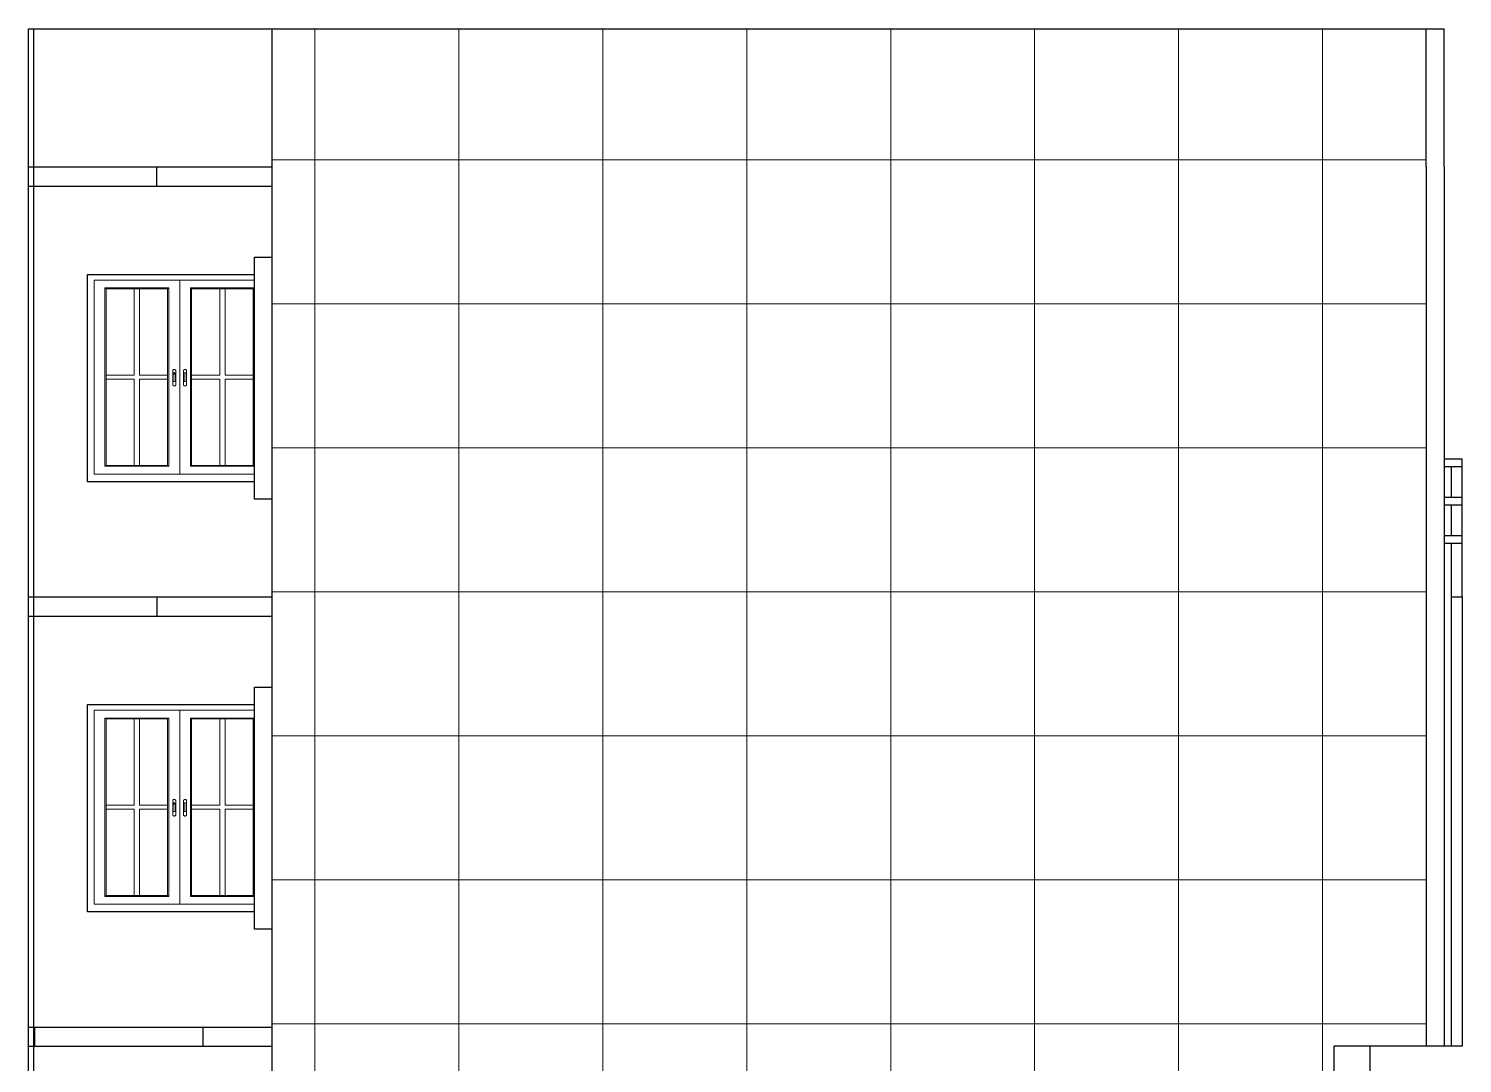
# Model space of a CAD drawing. Header units: inches. Extents: x -9985691 to 3643, y -3270716 to 4788.
# Drawn here: x -4967362 to -4966988.6, y -3265622.8 to -3265353.3 of the extents above; entities that cross this region are included whole.
import ezdxf

# ---------------------------------------------------------------- set-up
doc = ezdxf.new("R2010")
doc.units = ezdxf.units.IN
doc.header["$LTSCALE"] = 2
doc.header["$MEASUREMENT"] = 0
doc.linetypes.add('ACAD_ISO02W100', pattern=[15, 12, -3])
doc.layers.get('0').update_dxf_attribs({"linetype": 'CONTINUOUS'})
doc.layers.add('HATCH', color=60, linetype='ACAD_ISO02W100', lineweight=13)
doc.layers.add('window', color=4, linetype='CONTINUOUS', lineweight=13)

msp = doc.modelspace()

# ---------------------------------------------------------------- hatches: boundary and pattern name
at = {"layer": 'HATCH', "transparency": 33554661}
h = msp.add_hatch(dxfattribs=at)
h.set_pattern_fill('ANSI37', color=256, scale=300, angle=45)
h.paths.add_polyline_path([(-4966998.02, -3265506.34), (-4966998.02, -3265389.34), (-4966998.02, -3265353.34), (-4967298.67, -3265353.34), (-4967298.67, -3265389.34), (-4967298.67, -3265725.34), (-4967022.03, -3265725.34), (-4967022.03, -3265618.34), (-4966998.02, -3265618.34)])

# ---------------------------------------------------------------- linework, layer by layer
at = {"ltscale": 0.5}
for p, q in [((-4967362.03, -3265353.34), (-4966993.29, -3265353.34)), ((-4967362.03, -3265389.34), (-4967362.03, -3265353.34)), ((-4967360.69, -3265725.34), (-4967360.69, -3265353.34)), ((-4967298.67, -3265353.34), (-4967298.67, -3265389.34)), ((-4966998.02, -3265389.34), (-4966998.02, -3265353.34)), ((-4966993.29, -3265389.34), (-4966993.29, -3265353.34)), ((-4967362.03, -3265389.34), (-4967298.67, -3265389.34)), ((-4967362.03, -3265725.34), (-4967362.03, -3265389.34)), ((-4967328.67, -3265394.34), (-4967328.67, -3265389.34)), ((-4967298.67, -3265389.34), (-4967298.67, -3265725.34)), ((-4966998.02, -3265389.34), (-4966998.02, -3265506.34)), ((-4966993.29, -3265389.34), (-4966993.29, -3265506.34)), ((-4967362.03, -3265394.34), (-4967298.67, -3265394.34)), ((-4967346.69, -3265417.34), (-4967303.17, -3265417.34)), ((-4967346.69, -3265471.34), (-4967346.69, -3265417.34)), ((-4966993.29, -3265465.34), (-4966988.56, -3265465.34)), ((-4966988.56, -3265501.34), (-4966988.56, -3265465.34)), ((-4966993.29, -3265467.34), (-4966988.56, -3265467.34)), ((-4966991.5, -3265467.34), (-4966991.5, -3265475.34)), ((-4967303.17, -3265471.34), (-4967346.69, -3265471.34)), ((-4966993.29, -3265475.34), (-4966988.56, -3265475.34)), ((-4966993.29, -3265477.34), (-4966988.56, -3265477.34)), ((-4966991.5, -3265477.34), (-4966991.5, -3265485.34)), ((-4966993.29, -3265485.34), (-4966988.56, -3265485.34)), ((-4966993.29, -3265487.34), (-4966988.56, -3265487.34)), ((-4966991.5, -3265487.34), (-4966991.5, -3265618.34)), ((-4967362.03, -3265501.34), (-4967298.67, -3265501.34)), ((-4967328.67, -3265501.34), (-4967328.67, -3265506.34)), ((-4967362.03, -3265506.34), (-4967298.67, -3265506.34)), ((-4966998.02, -3265506.34), (-4966998.02, -3265618.34)), ((-4966993.29, -3265506.34), (-4966993.29, -3265618.34)), ((-4967346.69, -3265529.34), (-4967303.17, -3265529.34)), ((-4967346.69, -3265583.34), (-4967346.69, -3265529.34)), ((-4967303.17, -3265583.34), (-4967346.69, -3265583.34)), ((-4967362.03, -3265613.34), (-4967298.67, -3265613.34)), ((-4967360.69, -3265613.34), (-4967360.69, -3265618.34)), ((-4967360.46, -3265618.34), (-4967360.46, -3265613.34)), ((-4967316.67, -3265613.34), (-4967316.67, -3265618.34)), ((-4967362.03, -3265618.34), (-4967298.67, -3265618.34)), ((-4967022.03, -3265618.34), (-4967022.03, -3265725.34)), ((-4967012.57, -3265725.34), (-4967012.57, -3265618.34))]:
    msp.add_line(p, q, dxfattribs=at)
for points in [[(-4967303.17, -3265412.84), (-4967298.67, -3265412.84), (-4967298.67, -3265475.84), (-4967303.17, -3265475.84)], [(-4967303.17, -3265524.84), (-4967298.67, -3265524.84), (-4967298.67, -3265587.84), (-4967303.17, -3265587.84)]]:
    msp.add_lwpolyline(points, close=True, dxfattribs=at)
msp.add_lwpolyline([(-4966991.5, -3265501.34), (-4966988.56, -3265501.34), (-4966988.56, -3265618.34), (-4967022.03, -3265618.34)], dxfattribs=at)
at = {"layer": 'window'}
for p, q in [((-4967346.69, -3265471.34), (-4967346.69, -3265417.34)), ((-4967346.69, -3265417.34), (-4967303.17, -3265417.34)), ((-4967344.98, -3265469.34), (-4967344.98, -3265418.84)), ((-4967344.98, -3265418.84), (-4967303.17, -3265418.84)), ((-4967322.69, -3265418.84), (-4967322.69, -3265469.34)), ((-4967325.48, -3265420.86), (-4967342.2, -3265420.86)), ((-4967342.2, -3265420.86), (-4967342.2, -3265467.31)), ((-4967341.85, -3265421.11), (-4967342.2, -3265420.86)), ((-4967341.85, -3265421.11), (-4967341.85, -3265467.06)), ((-4967341.85, -3265421.11), (-4967325.82, -3265421.11)), ((-4967334.53, -3265421.11), (-4967334.53, -3265443.58)), ((-4967333.14, -3265421.11), (-4967333.14, -3265443.58)), ((-4967325.82, -3265421.11), (-4967325.48, -3265420.86)), ((-4967325.82, -3265467.06), (-4967325.82, -3265421.11)), ((-4967325.48, -3265467.31), (-4967325.48, -3265420.86)), ((-4967319.91, -3265467.31), (-4967319.91, -3265420.86)), ((-4967319.91, -3265420.86), (-4967303.19, -3265420.86)), ((-4967319.57, -3265421.11), (-4967319.91, -3265420.86)), ((-4967319.57, -3265467.06), (-4967319.57, -3265421.11)), ((-4967303.54, -3265421.11), (-4967319.57, -3265421.11)), ((-4967312.25, -3265421.11), (-4967312.25, -3265443.58)), ((-4967310.86, -3265421.11), (-4967310.86, -3265443.58)), ((-4967303.54, -3265421.11), (-4967303.19, -3265420.86)), ((-4967303.54, -3265421.11), (-4967303.54, -3265467.06)), ((-4967303.19, -3265420.86), (-4967303.19, -3265467.31)), ((-4967324.48, -3265442.29), (-4967324.49, -3265442.33)), ((-4967324.49, -3265442.33), (-4967324.49, -3265446.14)), ((-4967324.47, -3265442.25), (-4967324.48, -3265442.29)), ((-4967324.45, -3265442.21), (-4967324.47, -3265442.25)), ((-4967324.41, -3265442.18), (-4967324.45, -3265442.21)), ((-4967324.38, -3265442.15), (-4967324.41, -3265442.18)), ((-4967324.33, -3265442.12), (-4967324.38, -3265442.15)), ((-4967324.36, -3265443.11), (-4967324.35, -3265443.08)), ((-4967324.35, -3265443.08), (-4967324.33, -3265443.06)), ((-4967324.28, -3265442.1), (-4967324.33, -3265442.12)), ((-4967324.33, -3265443.06), (-4967324.31, -3265443.04)), ((-4967324.31, -3265443.04), (-4967324.29, -3265443.02)), ((-4967324.29, -3265443.02), (-4967324.26, -3265443)), ((-4967324.22, -3265442.09), (-4967324.28, -3265442.1)), ((-4967324.26, -3265443), (-4967324.22, -3265442.98)), ((-4967324.16, -3265442.08), (-4967324.22, -3265442.09)), ((-4967324.22, -3265442.98), (-4967324.18, -3265442.97)), ((-4967324.18, -3265442.97), (-4967324.14, -3265442.97)), ((-4967324.1, -3265442.08), (-4967324.16, -3265442.08)), ((-4967324.14, -3265442.97), (-4967324.1, -3265442.97)), ((-4967324.04, -3265442.08), (-4967324.1, -3265442.08)), ((-4967324.1, -3265442.97), (-4967324.06, -3265442.97)), ((-4967324.06, -3265442.97), (-4967324.03, -3265442.97)), ((-4967323.99, -3265442.09), (-4967324.04, -3265442.08)), ((-4967324.03, -3265442.97), (-4967323.99, -3265442.98)), ((-4967323.93, -3265442.1), (-4967323.99, -3265442.09)), ((-4967323.99, -3265442.98), (-4967323.95, -3265443)), ((-4967323.95, -3265443), (-4967323.92, -3265443.02)), ((-4967323.88, -3265442.12), (-4967323.93, -3265442.1)), ((-4967323.92, -3265443.02), (-4967323.9, -3265443.04)), ((-4967323.9, -3265443.04), (-4967323.88, -3265443.06)), ((-4967323.83, -3265442.15), (-4967323.88, -3265442.12)), ((-4967323.88, -3265443.06), (-4967323.86, -3265443.08)), ((-4967323.86, -3265443.08), (-4967323.85, -3265443.11)), ((-4967323.8, -3265442.18), (-4967323.83, -3265442.15)), ((-4967323.76, -3265442.21), (-4967323.8, -3265442.18)), ((-4967323.74, -3265442.25), (-4967323.76, -3265442.21)), ((-4967323.73, -3265442.29), (-4967323.74, -3265442.25)), ((-4967323.72, -3265442.33), (-4967323.74, -3265442.25)), ((-4967323.72, -3265442.33), (-4967323.73, -3265442.29)), ((-4967323.72, -3265446.14), (-4967323.72, -3265442.33)), ((-4967321.67, -3265442.33), (-4967321.65, -3265442.25)), ((-4967321.67, -3265442.33), (-4967321.66, -3265442.29)), ((-4967321.67, -3265446.14), (-4967321.67, -3265442.33)), ((-4967321.66, -3265442.29), (-4967321.65, -3265442.25)), ((-4967321.65, -3265442.25), (-4967321.63, -3265442.21)), ((-4967321.63, -3265442.21), (-4967321.59, -3265442.18)), ((-4967321.56, -3265442.15), (-4967321.59, -3265442.18)), ((-4967321.51, -3265442.12), (-4967321.56, -3265442.15)), ((-4967321.53, -3265443.08), (-4967321.54, -3265443.11)), ((-4967321.51, -3265443.06), (-4967321.53, -3265443.08)), ((-4967321.51, -3265442.12), (-4967321.46, -3265442.1)), ((-4967321.49, -3265443.04), (-4967321.51, -3265443.06)), ((-4967321.47, -3265443.02), (-4967321.49, -3265443.04)), ((-4967321.44, -3265443), (-4967321.47, -3265443.02)), ((-4967321.4, -3265442.09), (-4967321.46, -3265442.1)), ((-4967321.4, -3265442.98), (-4967321.44, -3265443)), ((-4967321.34, -3265442.08), (-4967321.4, -3265442.09)), ((-4967321.36, -3265442.97), (-4967321.4, -3265442.98)), ((-4967321.33, -3265442.97), (-4967321.36, -3265442.97)), ((-4967321.29, -3265442.08), (-4967321.34, -3265442.08)), ((-4967321.29, -3265442.97), (-4967321.33, -3265442.97)), ((-4967321.23, -3265442.08), (-4967321.29, -3265442.08)), ((-4967321.24, -3265442.97), (-4967321.29, -3265442.97)), ((-4967321.21, -3265442.97), (-4967321.24, -3265442.97)), ((-4967321.23, -3265442.08), (-4967321.17, -3265442.09)), ((-4967321.17, -3265442.98), (-4967321.21, -3265442.97)), ((-4967321.17, -3265442.09), (-4967321.11, -3265442.1)), ((-4967321.13, -3265443), (-4967321.17, -3265442.98)), ((-4967321.1, -3265443.02), (-4967321.13, -3265443)), ((-4967321.11, -3265442.1), (-4967321.06, -3265442.12)), ((-4967321.08, -3265443.04), (-4967321.1, -3265443.02)), ((-4967321.06, -3265443.06), (-4967321.08, -3265443.04)), ((-4967321.06, -3265442.12), (-4967321.01, -3265442.15)), ((-4967321.04, -3265443.08), (-4967321.06, -3265443.06)), ((-4967321.03, -3265443.11), (-4967321.04, -3265443.08)), ((-4967321.01, -3265442.15), (-4967320.98, -3265442.18)), ((-4967320.94, -3265442.21), (-4967320.98, -3265442.18)), ((-4967320.92, -3265442.25), (-4967320.94, -3265442.21)), ((-4967320.91, -3265442.29), (-4967320.92, -3265442.25)), ((-4967320.91, -3265442.29), (-4967320.9, -3265442.33)), ((-4967320.9, -3265442.33), (-4967320.9, -3265446.14)), ((-4967334.53, -3265443.58), (-4967341.85, -3265443.58)), ((-4967334.53, -3265444.59), (-4967341.85, -3265444.59)), ((-4967334.53, -3265444.59), (-4967334.53, -3265467.06)), ((-4967325.82, -3265443.58), (-4967333.14, -3265443.58)), ((-4967333.14, -3265444.59), (-4967333.14, -3265467.06)), ((-4967325.82, -3265444.59), (-4967333.14, -3265444.59)), ((-4967324.48, -3265446.18), (-4967324.49, -3265446.14)), ((-4967324.49, -3265446.14), (-4967324.47, -3265446.22)), ((-4967324.48, -3265446.18), (-4967324.47, -3265446.22)), ((-4967324.47, -3265446.22), (-4967324.45, -3265446.25)), ((-4967324.45, -3265446.25), (-4967324.41, -3265446.29)), ((-4967324.41, -3265446.29), (-4967324.38, -3265446.32)), ((-4967324.38, -3265446.32), (-4967324.33, -3265446.34)), ((-4967324.36, -3265443.13), (-4967324.36, -3265443.11)), ((-4967324.36, -3265443.41), (-4967324.36, -3265443.13)), ((-4967324.36, -3265443.39), (-4967324.35, -3265443.36)), ((-4967324.36, -3265443.41), (-4967324.36, -3265443.39)), ((-4967324.36, -3265445.05), (-4967324.36, -3265443.41)), ((-4967324.36, -3265445.05), (-4967324.36, -3265445.08)), ((-4967324.36, -3265445.08), (-4967324.35, -3265445.11)), ((-4967324.35, -3265443.36), (-4967324.33, -3265443.34)), ((-4967324.35, -3265445.11), (-4967324.33, -3265445.13)), ((-4967324.33, -3265443.34), (-4967324.31, -3265443.31)), ((-4967324.33, -3265445.13), (-4967324.31, -3265445.15)), ((-4967324.33, -3265446.34), (-4967324.28, -3265446.36)), ((-4967324.31, -3265443.31), (-4967324.29, -3265443.29)), ((-4967324.31, -3265445.15), (-4967324.29, -3265445.17)), ((-4967324.29, -3265443.29), (-4967324.26, -3265443.28)), ((-4967324.29, -3265445.17), (-4967324.26, -3265445.19)), ((-4967324.28, -3265446.36), (-4967324.22, -3265446.38)), ((-4967324.26, -3265443.28), (-4967324.22, -3265443.26)), ((-4967324.26, -3265445.19), (-4967324.22, -3265445.2)), ((-4967324.22, -3265443.26), (-4967324.18, -3265443.25)), ((-4967324.22, -3265445.2), (-4967324.18, -3265445.21)), ((-4967324.22, -3265446.38), (-4967324.16, -3265446.39)), ((-4967324.18, -3265443.25), (-4967324.14, -3265443.25)), ((-4967324.18, -3265445.21), (-4967324.14, -3265445.22)), ((-4967324.16, -3265446.39), (-4967324.1, -3265446.39)), ((-4967324.14, -3265443.25), (-4967324.1, -3265443.25)), ((-4967324.14, -3265445.22), (-4967324.1, -3265445.22)), ((-4967324.1, -3265443.25), (-4967324.06, -3265443.25)), ((-4967324.1, -3265445.22), (-4967324.06, -3265445.22)), ((-4967324.1, -3265446.39), (-4967324.04, -3265446.39)), ((-4967324.06, -3265443.25), (-4967324.03, -3265443.25)), ((-4967324.06, -3265445.22), (-4967324.03, -3265445.21)), ((-4967324.04, -3265446.39), (-4967323.99, -3265446.38)), ((-4967324.03, -3265443.25), (-4967323.99, -3265443.26)), ((-4967324.03, -3265445.21), (-4967323.99, -3265445.2)), ((-4967323.99, -3265443.26), (-4967323.95, -3265443.28)), ((-4967323.99, -3265445.2), (-4967323.95, -3265445.19)), ((-4967323.99, -3265446.38), (-4967323.93, -3265446.36)), ((-4967323.95, -3265443.28), (-4967323.92, -3265443.29)), ((-4967323.95, -3265445.19), (-4967323.92, -3265445.17)), ((-4967323.93, -3265446.36), (-4967323.88, -3265446.34)), ((-4967323.92, -3265443.29), (-4967323.9, -3265443.31)), ((-4967323.92, -3265445.17), (-4967323.9, -3265445.15)), ((-4967323.9, -3265443.31), (-4967323.88, -3265443.34)), ((-4967323.9, -3265445.15), (-4967323.88, -3265445.13)), ((-4967323.88, -3265443.34), (-4967323.86, -3265443.36)), ((-4967323.88, -3265445.13), (-4967323.86, -3265445.11)), ((-4967323.88, -3265446.34), (-4967323.83, -3265446.32)), ((-4967323.86, -3265443.36), (-4967323.85, -3265443.39)), ((-4967323.86, -3265445.11), (-4967323.85, -3265445.08)), ((-4967323.85, -3265443.11), (-4967323.85, -3265443.13)), ((-4967323.85, -3265445.05), (-4967323.85, -3265443.13)), ((-4967323.85, -3265443.39), (-4967323.85, -3265443.41)), ((-4967323.85, -3265445.08), (-4967323.85, -3265445.05)), ((-4967323.83, -3265446.32), (-4967323.8, -3265446.29)), ((-4967323.8, -3265446.29), (-4967323.76, -3265446.25)), ((-4967323.76, -3265446.25), (-4967323.74, -3265446.22)), ((-4967323.74, -3265446.22), (-4967323.73, -3265446.18)), ((-4967323.73, -3265446.18), (-4967323.72, -3265446.14)), ((-4967321.66, -3265446.18), (-4967321.67, -3265446.14)), ((-4967321.65, -3265446.22), (-4967321.66, -3265446.18)), ((-4967321.65, -3265446.22), (-4967321.63, -3265446.25)), ((-4967321.63, -3265446.25), (-4967321.59, -3265446.29)), ((-4967321.59, -3265446.29), (-4967321.56, -3265446.32)), ((-4967321.51, -3265446.34), (-4967321.56, -3265446.32)), ((-4967321.54, -3265443.11), (-4967321.54, -3265443.13)), ((-4967321.54, -3265443.13), (-4967321.54, -3265445.05)), ((-4967321.54, -3265445.08), (-4967321.54, -3265445.05)), ((-4967321.53, -3265445.11), (-4967321.54, -3265445.08)), ((-4967321.51, -3265445.13), (-4967321.53, -3265445.11)), ((-4967321.49, -3265445.15), (-4967321.51, -3265445.13)), ((-4967321.46, -3265446.36), (-4967321.51, -3265446.34)), ((-4967321.47, -3265445.17), (-4967321.49, -3265445.15)), ((-4967321.44, -3265445.19), (-4967321.47, -3265445.17)), ((-4967321.46, -3265446.36), (-4967321.4, -3265446.38)), ((-4967321.4, -3265445.2), (-4967321.44, -3265445.19)), ((-4967321.36, -3265445.21), (-4967321.4, -3265445.2)), ((-4967321.34, -3265446.39), (-4967321.4, -3265446.38)), ((-4967321.33, -3265445.22), (-4967321.36, -3265445.21)), ((-4967321.29, -3265446.39), (-4967321.34, -3265446.39)), ((-4967321.29, -3265445.22), (-4967321.33, -3265445.22)), ((-4967321.24, -3265445.22), (-4967321.29, -3265445.22)), ((-4967321.29, -3265446.39), (-4967321.23, -3265446.39)), ((-4967321.21, -3265445.21), (-4967321.24, -3265445.22)), ((-4967321.23, -3265446.39), (-4967321.17, -3265446.38)), ((-4967321.17, -3265445.2), (-4967321.21, -3265445.21)), ((-4967321.13, -3265445.19), (-4967321.17, -3265445.2)), ((-4967321.11, -3265446.36), (-4967321.17, -3265446.38)), ((-4967321.1, -3265445.17), (-4967321.13, -3265445.19)), ((-4967321.06, -3265446.34), (-4967321.11, -3265446.36)), ((-4967321.08, -3265445.15), (-4967321.1, -3265445.17)), ((-4967321.06, -3265445.13), (-4967321.08, -3265445.15)), ((-4967321.04, -3265445.11), (-4967321.06, -3265445.13)), ((-4967321.06, -3265446.34), (-4967321.01, -3265446.32)), ((-4967321.03, -3265445.08), (-4967321.04, -3265445.11)), ((-4967321.03, -3265443.13), (-4967321.03, -3265443.11)), ((-4967321.03, -3265445.05), (-4967321.03, -3265443.13)), ((-4967321.03, -3265445.05), (-4967321.03, -3265445.08)), ((-4967321.01, -3265446.32), (-4967320.98, -3265446.29)), ((-4967320.98, -3265446.29), (-4967320.94, -3265446.25)), ((-4967320.92, -3265446.22), (-4967320.94, -3265446.25)), ((-4967320.9, -3265446.14), (-4967320.92, -3265446.22)), ((-4967320.91, -3265446.18), (-4967320.92, -3265446.22)), ((-4967320.91, -3265446.18), (-4967320.9, -3265446.14)), ((-4967319.57, -3265443.58), (-4967312.25, -3265443.58)), ((-4967319.57, -3265444.59), (-4967312.25, -3265444.59)), ((-4967312.25, -3265444.59), (-4967312.25, -3265467.06)), ((-4967310.86, -3265443.58), (-4967303.54, -3265443.58)), ((-4967310.86, -3265444.59), (-4967303.54, -3265444.59)), ((-4967310.86, -3265444.59), (-4967310.86, -3265467.06)), ((-4967341.85, -3265467.06), (-4967342.2, -3265467.31)), ((-4967342.2, -3265467.31), (-4967325.48, -3265467.31)), ((-4967341.85, -3265467.06), (-4967325.82, -3265467.06)), ((-4967325.48, -3265467.31), (-4967325.82, -3265467.06)), ((-4967319.91, -3265467.31), (-4967319.57, -3265467.06)), ((-4967303.19, -3265467.31), (-4967319.91, -3265467.31)), ((-4967303.54, -3265467.06), (-4967319.57, -3265467.06)), ((-4967303.19, -3265467.31), (-4967303.54, -3265467.06)), ((-4967346.69, -3265471.34), (-4967303.17, -3265471.34)), ((-4967303.17, -3265469.34), (-4967344.98, -3265469.34)), ((-4967346.69, -3265583.34), (-4967346.69, -3265529.34)), ((-4967346.69, -3265529.34), (-4967303.17, -3265529.34)), ((-4967344.98, -3265581.34), (-4967344.98, -3265530.84)), ((-4967344.98, -3265530.84), (-4967303.17, -3265530.84)), ((-4967322.69, -3265530.84), (-4967322.69, -3265581.34)), ((-4967325.48, -3265532.86), (-4967342.2, -3265532.86)), ((-4967342.2, -3265532.86), (-4967342.2, -3265579.31)), ((-4967341.85, -3265533.11), (-4967342.2, -3265532.86)), ((-4967341.85, -3265533.11), (-4967341.85, -3265579.06)), ((-4967341.85, -3265533.11), (-4967325.82, -3265533.11)), ((-4967334.53, -3265533.11), (-4967334.53, -3265555.58)), ((-4967333.14, -3265533.11), (-4967333.14, -3265555.58)), ((-4967325.82, -3265533.11), (-4967325.48, -3265532.86)), ((-4967325.82, -3265579.06), (-4967325.82, -3265533.11)), ((-4967325.48, -3265579.31), (-4967325.48, -3265532.86)), ((-4967319.91, -3265579.31), (-4967319.91, -3265532.86)), ((-4967319.91, -3265532.86), (-4967303.19, -3265532.86)), ((-4967319.57, -3265533.11), (-4967319.91, -3265532.86)), ((-4967319.57, -3265579.06), (-4967319.57, -3265533.11)), ((-4967303.54, -3265533.11), (-4967319.57, -3265533.11)), ((-4967312.25, -3265533.11), (-4967312.25, -3265555.58)), ((-4967310.86, -3265533.11), (-4967310.86, -3265555.58)), ((-4967303.54, -3265533.11), (-4967303.19, -3265532.86)), ((-4967303.54, -3265533.11), (-4967303.54, -3265579.06)), ((-4967303.19, -3265532.86), (-4967303.19, -3265579.31)), ((-4967324.48, -3265554.29), (-4967324.49, -3265554.33)), ((-4967324.49, -3265554.33), (-4967324.49, -3265558.14)), ((-4967324.47, -3265554.25), (-4967324.48, -3265554.29)), ((-4967324.45, -3265554.21), (-4967324.47, -3265554.25)), ((-4967324.41, -3265554.18), (-4967324.45, -3265554.21)), ((-4967324.38, -3265554.15), (-4967324.41, -3265554.18)), ((-4967324.33, -3265554.12), (-4967324.38, -3265554.15)), ((-4967324.36, -3265555.11), (-4967324.35, -3265555.08)), ((-4967324.36, -3265555.13), (-4967324.36, -3265555.11)), ((-4967324.36, -3265555.41), (-4967324.36, -3265555.13)), ((-4967324.35, -3265555.08), (-4967324.33, -3265555.06)), ((-4967324.28, -3265554.1), (-4967324.33, -3265554.12)), ((-4967324.33, -3265555.06), (-4967324.31, -3265555.04)), ((-4967324.31, -3265555.04), (-4967324.29, -3265555.02)), ((-4967324.29, -3265555.02), (-4967324.26, -3265555)), ((-4967324.22, -3265554.09), (-4967324.28, -3265554.1)), ((-4967324.26, -3265555), (-4967324.22, -3265554.98)), ((-4967324.16, -3265554.08), (-4967324.22, -3265554.09)), ((-4967324.22, -3265554.98), (-4967324.18, -3265554.97)), ((-4967324.18, -3265554.97), (-4967324.14, -3265554.97)), ((-4967324.1, -3265554.08), (-4967324.16, -3265554.08)), ((-4967324.14, -3265554.97), (-4967324.1, -3265554.97)), ((-4967324.04, -3265554.08), (-4967324.1, -3265554.08)), ((-4967324.1, -3265554.97), (-4967324.06, -3265554.97)), ((-4967324.06, -3265554.97), (-4967324.03, -3265554.97)), ((-4967323.99, -3265554.09), (-4967324.04, -3265554.08)), ((-4967324.03, -3265554.97), (-4967323.99, -3265554.98)), ((-4967323.93, -3265554.1), (-4967323.99, -3265554.09)), ((-4967323.99, -3265554.98), (-4967323.95, -3265555)), ((-4967323.95, -3265555), (-4967323.92, -3265555.02)), ((-4967323.88, -3265554.12), (-4967323.93, -3265554.1)), ((-4967323.92, -3265555.02), (-4967323.9, -3265555.04)), ((-4967323.9, -3265555.04), (-4967323.88, -3265555.06)), ((-4967323.83, -3265554.15), (-4967323.88, -3265554.12)), ((-4967323.88, -3265555.06), (-4967323.86, -3265555.08)), ((-4967323.86, -3265555.08), (-4967323.85, -3265555.11)), ((-4967323.85, -3265555.11), (-4967323.85, -3265555.13)), ((-4967323.85, -3265557.05), (-4967323.85, -3265555.13)), ((-4967323.8, -3265554.18), (-4967323.83, -3265554.15)), ((-4967323.76, -3265554.21), (-4967323.8, -3265554.18)), ((-4967323.74, -3265554.25), (-4967323.76, -3265554.21)), ((-4967323.73, -3265554.29), (-4967323.74, -3265554.25)), ((-4967323.72, -3265554.33), (-4967323.74, -3265554.25)), ((-4967323.72, -3265554.33), (-4967323.73, -3265554.29)), ((-4967323.72, -3265558.14), (-4967323.72, -3265554.33)), ((-4967321.67, -3265554.33), (-4967321.65, -3265554.25)), ((-4967321.67, -3265554.33), (-4967321.66, -3265554.29)), ((-4967321.67, -3265558.14), (-4967321.67, -3265554.33)), ((-4967321.66, -3265554.29), (-4967321.65, -3265554.25)), ((-4967321.65, -3265554.25), (-4967321.63, -3265554.21)), ((-4967321.63, -3265554.21), (-4967321.59, -3265554.18)), ((-4967321.56, -3265554.15), (-4967321.59, -3265554.18)), ((-4967321.51, -3265554.12), (-4967321.56, -3265554.15)), ((-4967321.53, -3265555.08), (-4967321.54, -3265555.11)), ((-4967321.54, -3265555.11), (-4967321.54, -3265555.13)), ((-4967321.54, -3265555.13), (-4967321.54, -3265557.05)), ((-4967321.51, -3265555.06), (-4967321.53, -3265555.08)), ((-4967321.51, -3265554.12), (-4967321.46, -3265554.1)), ((-4967321.49, -3265555.04), (-4967321.51, -3265555.06)), ((-4967321.47, -3265555.02), (-4967321.49, -3265555.04)), ((-4967321.44, -3265555), (-4967321.47, -3265555.02)), ((-4967321.4, -3265554.09), (-4967321.46, -3265554.1)), ((-4967321.4, -3265554.98), (-4967321.44, -3265555)), ((-4967321.34, -3265554.08), (-4967321.4, -3265554.09)), ((-4967321.36, -3265554.97), (-4967321.4, -3265554.98)), ((-4967321.33, -3265554.97), (-4967321.36, -3265554.97)), ((-4967321.29, -3265554.08), (-4967321.34, -3265554.08)), ((-4967321.29, -3265554.97), (-4967321.33, -3265554.97)), ((-4967321.23, -3265554.08), (-4967321.29, -3265554.08)), ((-4967321.24, -3265554.97), (-4967321.29, -3265554.97)), ((-4967321.21, -3265554.97), (-4967321.24, -3265554.97)), ((-4967321.23, -3265554.08), (-4967321.17, -3265554.09)), ((-4967321.17, -3265554.98), (-4967321.21, -3265554.97)), ((-4967321.17, -3265554.09), (-4967321.11, -3265554.1)), ((-4967321.13, -3265555), (-4967321.17, -3265554.98)), ((-4967321.1, -3265555.02), (-4967321.13, -3265555)), ((-4967321.11, -3265554.1), (-4967321.06, -3265554.12)), ((-4967321.08, -3265555.04), (-4967321.1, -3265555.02)), ((-4967321.06, -3265555.06), (-4967321.08, -3265555.04)), ((-4967321.06, -3265554.12), (-4967321.01, -3265554.15)), ((-4967321.04, -3265555.08), (-4967321.06, -3265555.06)), ((-4967321.03, -3265555.11), (-4967321.04, -3265555.08)), ((-4967321.03, -3265555.13), (-4967321.03, -3265555.11)), ((-4967321.03, -3265557.05), (-4967321.03, -3265555.13)), ((-4967321.01, -3265554.15), (-4967320.98, -3265554.18)), ((-4967320.94, -3265554.21), (-4967320.98, -3265554.18)), ((-4967320.92, -3265554.25), (-4967320.94, -3265554.21)), ((-4967320.91, -3265554.29), (-4967320.92, -3265554.25)), ((-4967320.91, -3265554.29), (-4967320.9, -3265554.33)), ((-4967320.9, -3265554.33), (-4967320.9, -3265558.14)), ((-4967334.53, -3265555.58), (-4967341.85, -3265555.58)), ((-4967334.53, -3265556.59), (-4967341.85, -3265556.59)), ((-4967334.53, -3265556.59), (-4967334.53, -3265579.06)), ((-4967325.82, -3265555.58), (-4967333.14, -3265555.58)), ((-4967333.14, -3265556.59), (-4967333.14, -3265579.06)), ((-4967325.82, -3265556.59), (-4967333.14, -3265556.59)), ((-4967324.48, -3265558.18), (-4967324.49, -3265558.14)), ((-4967324.49, -3265558.14), (-4967324.47, -3265558.22)), ((-4967324.48, -3265558.18), (-4967324.47, -3265558.22)), ((-4967324.47, -3265558.22), (-4967324.45, -3265558.25)), ((-4967324.45, -3265558.25), (-4967324.41, -3265558.29)), ((-4967324.41, -3265558.29), (-4967324.38, -3265558.32)), ((-4967324.38, -3265558.32), (-4967324.33, -3265558.34)), ((-4967324.36, -3265555.39), (-4967324.35, -3265555.36)), ((-4967324.36, -3265555.41), (-4967324.36, -3265555.39)), ((-4967324.36, -3265557.05), (-4967324.36, -3265555.41)), ((-4967324.36, -3265557.05), (-4967324.36, -3265557.08)), ((-4967324.36, -3265557.08), (-4967324.35, -3265557.11)), ((-4967324.35, -3265555.36), (-4967324.33, -3265555.34)), ((-4967324.35, -3265557.11), (-4967324.33, -3265557.13)), ((-4967324.33, -3265555.34), (-4967324.31, -3265555.31)), ((-4967324.33, -3265557.13), (-4967324.31, -3265557.15)), ((-4967324.33, -3265558.34), (-4967324.28, -3265558.36)), ((-4967324.31, -3265555.31), (-4967324.29, -3265555.29)), ((-4967324.31, -3265557.15), (-4967324.29, -3265557.17)), ((-4967324.29, -3265555.29), (-4967324.26, -3265555.28)), ((-4967324.29, -3265557.17), (-4967324.26, -3265557.19)), ((-4967324.28, -3265558.36), (-4967324.22, -3265558.38)), ((-4967324.26, -3265555.28), (-4967324.22, -3265555.26)), ((-4967324.26, -3265557.19), (-4967324.22, -3265557.2)), ((-4967324.22, -3265555.26), (-4967324.18, -3265555.25)), ((-4967324.22, -3265557.2), (-4967324.18, -3265557.21)), ((-4967324.22, -3265558.38), (-4967324.16, -3265558.39)), ((-4967324.18, -3265555.25), (-4967324.14, -3265555.25)), ((-4967324.18, -3265557.21), (-4967324.14, -3265557.22)), ((-4967324.16, -3265558.39), (-4967324.1, -3265558.39)), ((-4967324.14, -3265555.25), (-4967324.1, -3265555.25)), ((-4967324.14, -3265557.22), (-4967324.1, -3265557.22)), ((-4967324.1, -3265555.25), (-4967324.06, -3265555.25)), ((-4967324.1, -3265557.22), (-4967324.06, -3265557.22)), ((-4967324.1, -3265558.39), (-4967324.04, -3265558.39)), ((-4967324.06, -3265555.25), (-4967324.03, -3265555.25)), ((-4967324.06, -3265557.22), (-4967324.03, -3265557.21)), ((-4967324.04, -3265558.39), (-4967323.99, -3265558.38)), ((-4967324.03, -3265555.25), (-4967323.99, -3265555.26)), ((-4967324.03, -3265557.21), (-4967323.99, -3265557.2)), ((-4967323.99, -3265555.26), (-4967323.95, -3265555.28)), ((-4967323.99, -3265557.2), (-4967323.95, -3265557.19)), ((-4967323.99, -3265558.38), (-4967323.93, -3265558.36)), ((-4967323.95, -3265555.28), (-4967323.92, -3265555.29)), ((-4967323.95, -3265557.19), (-4967323.92, -3265557.17)), ((-4967323.93, -3265558.36), (-4967323.88, -3265558.34)), ((-4967323.92, -3265555.29), (-4967323.9, -3265555.31)), ((-4967323.92, -3265557.17), (-4967323.9, -3265557.15)), ((-4967323.9, -3265555.31), (-4967323.88, -3265555.34)), ((-4967323.9, -3265557.15), (-4967323.88, -3265557.13)), ((-4967323.88, -3265555.34), (-4967323.86, -3265555.36)), ((-4967323.88, -3265557.13), (-4967323.86, -3265557.11)), ((-4967323.88, -3265558.34), (-4967323.83, -3265558.32)), ((-4967323.86, -3265555.36), (-4967323.85, -3265555.39)), ((-4967323.86, -3265557.11), (-4967323.85, -3265557.08)), ((-4967323.85, -3265555.39), (-4967323.85, -3265555.41)), ((-4967323.85, -3265557.08), (-4967323.85, -3265557.05)), ((-4967323.83, -3265558.32), (-4967323.8, -3265558.29)), ((-4967323.8, -3265558.29), (-4967323.76, -3265558.25)), ((-4967323.76, -3265558.25), (-4967323.74, -3265558.22)), ((-4967323.74, -3265558.22), (-4967323.73, -3265558.18)), ((-4967323.73, -3265558.18), (-4967323.72, -3265558.14)), ((-4967321.66, -3265558.18), (-4967321.67, -3265558.14)), ((-4967321.65, -3265558.22), (-4967321.66, -3265558.18)), ((-4967321.65, -3265558.22), (-4967321.63, -3265558.25)), ((-4967321.63, -3265558.25), (-4967321.59, -3265558.29)), ((-4967321.59, -3265558.29), (-4967321.56, -3265558.32)), ((-4967321.51, -3265558.34), (-4967321.56, -3265558.32)), ((-4967321.54, -3265557.08), (-4967321.54, -3265557.05)), ((-4967321.53, -3265557.11), (-4967321.54, -3265557.08)), ((-4967321.51, -3265557.13), (-4967321.53, -3265557.11)), ((-4967321.49, -3265557.15), (-4967321.51, -3265557.13)), ((-4967321.46, -3265558.36), (-4967321.51, -3265558.34)), ((-4967321.47, -3265557.17), (-4967321.49, -3265557.15)), ((-4967321.44, -3265557.19), (-4967321.47, -3265557.17)), ((-4967321.46, -3265558.36), (-4967321.4, -3265558.38)), ((-4967321.4, -3265557.2), (-4967321.44, -3265557.19)), ((-4967321.36, -3265557.21), (-4967321.4, -3265557.2)), ((-4967321.34, -3265558.39), (-4967321.4, -3265558.38)), ((-4967321.33, -3265557.22), (-4967321.36, -3265557.21)), ((-4967321.29, -3265558.39), (-4967321.34, -3265558.39)), ((-4967321.29, -3265557.22), (-4967321.33, -3265557.22)), ((-4967321.24, -3265557.22), (-4967321.29, -3265557.22)), ((-4967321.29, -3265558.39), (-4967321.23, -3265558.39)), ((-4967321.21, -3265557.21), (-4967321.24, -3265557.22)), ((-4967321.23, -3265558.39), (-4967321.17, -3265558.38)), ((-4967321.17, -3265557.2), (-4967321.21, -3265557.21)), ((-4967321.13, -3265557.19), (-4967321.17, -3265557.2)), ((-4967321.11, -3265558.36), (-4967321.17, -3265558.38)), ((-4967321.1, -3265557.17), (-4967321.13, -3265557.19)), ((-4967321.06, -3265558.34), (-4967321.11, -3265558.36)), ((-4967321.08, -3265557.15), (-4967321.1, -3265557.17)), ((-4967321.06, -3265557.13), (-4967321.08, -3265557.15)), ((-4967321.04, -3265557.11), (-4967321.06, -3265557.13)), ((-4967321.06, -3265558.34), (-4967321.01, -3265558.32)), ((-4967321.03, -3265557.08), (-4967321.04, -3265557.11)), ((-4967321.03, -3265557.05), (-4967321.03, -3265557.08)), ((-4967321.01, -3265558.32), (-4967320.98, -3265558.29)), ((-4967320.98, -3265558.29), (-4967320.94, -3265558.25)), ((-4967320.92, -3265558.22), (-4967320.94, -3265558.25)), ((-4967320.9, -3265558.14), (-4967320.92, -3265558.22)), ((-4967320.91, -3265558.18), (-4967320.92, -3265558.22)), ((-4967320.91, -3265558.18), (-4967320.9, -3265558.14)), ((-4967319.57, -3265555.58), (-4967312.25, -3265555.58)), ((-4967319.57, -3265556.59), (-4967312.25, -3265556.59)), ((-4967312.25, -3265556.59), (-4967312.25, -3265579.06)), ((-4967310.86, -3265555.58), (-4967303.54, -3265555.58)), ((-4967310.86, -3265556.59), (-4967303.54, -3265556.59)), ((-4967310.86, -3265556.59), (-4967310.86, -3265579.06)), ((-4967341.85, -3265579.06), (-4967342.2, -3265579.31)), ((-4967342.2, -3265579.31), (-4967325.48, -3265579.31)), ((-4967341.85, -3265579.06), (-4967325.82, -3265579.06)), ((-4967325.48, -3265579.31), (-4967325.82, -3265579.06)), ((-4967319.91, -3265579.31), (-4967319.57, -3265579.06)), ((-4967303.19, -3265579.31), (-4967319.91, -3265579.31)), ((-4967303.54, -3265579.06), (-4967319.57, -3265579.06)), ((-4967303.19, -3265579.31), (-4967303.54, -3265579.06)), ((-4967346.69, -3265583.34), (-4967303.17, -3265583.34)), ((-4967303.17, -3265581.34), (-4967344.98, -3265581.34))]:
    msp.add_line(p, q, dxfattribs=at)

doc.saveas('drawing.dxf')
